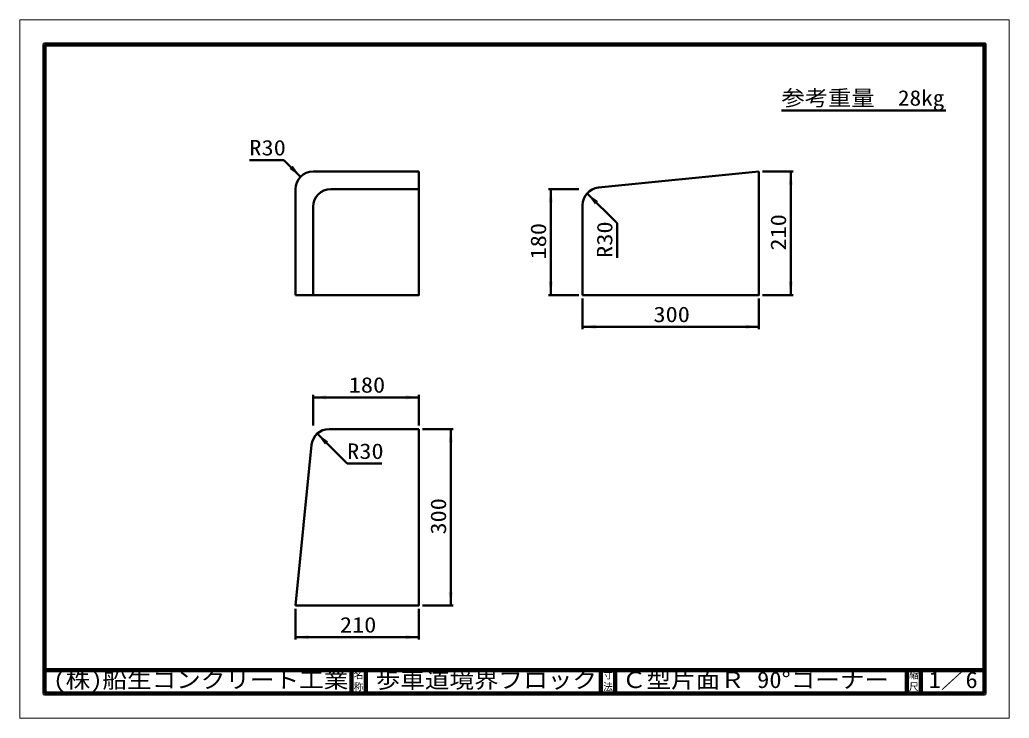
# Model space of a CAD drawing. Units: millimetres, scale not verified, with parts at other scales. Extents: x -2102 to 2102, y -1485 to 1485.
import ezdxf
from ezdxf.enums import TextEntityAlignment as Align

# ---------------------------------------------------------------- set-up
doc = ezdxf.new("R2010")
doc.units = ezdxf.units.MM
doc.header["$LTSCALE"] = 5
doc.layers.add('0-0_V-nasSTD', color=7, linetype='Continuous', lineweight=50)
doc.layers.add('0-1_0', color=7, linetype='Continuous', lineweight=50)
doc.styles.add('ＭＳ ゴシック', font='')
doc.styles.get('ＭＳ ゴシック').set_extended_font_data('MS Gothic')

msp = doc.modelspace()

# ---------------------------------------------------------------- linework, layer by layer
at = {"layer": '0-0_V-nasSTD', "lineweight": 100}
for p, q in [((-1997.5, 1380), (-1997.5, -1380)), ((-692.5, -1280), (-692.5, -1380)), ((-632.5, -1280), (-632.5, -1380)), ((367.5, -1280), (367.5, -1380)), ((427.5, -1280), (427.5, -1380)), ((1667.5, -1280), (1667.5, -1380)), ((1727.5, -1280), (1727.5, -1380)), ((-1997.5, -1380), (1997.5, -1380))]:
    msp.add_line(p, q, dxfattribs=at)
at = {"layer": '0-0_V-nasSTD'}
for p, q in [((-1126.711, 888.211), (-979.711, 888.211)), ((-979.711, 888.211), (-909, 817.5)), ((-855.967, 839.467), (-405.967, 839.467)), ((356.57, 771.221), (1039.033, 839.467)), ((1184.033, 839.467), (1054.033, 839.467)), ((1174.033, 314.467), (1174.033, 839.467)), ((-930.967, 314.467), (-930.967, 764.467)), ((-405.967, 764.467), (-780.967, 764.467)), ((144.033, 764.467), (274.033, 764.467)), ((154.033, 314.467), (154.033, 764.467)), ((435.703, 619.639), (308.424, 746.918)), ((-855.967, 689.467), (-855.967, 314.467)), ((289.033, 696.593), (289.033, 314.467)), ((435.703, 472.639), (435.703, 619.639)), ((144.033, 314.467), (274.033, 314.467)), ((289.033, 169.467), (289.033, 299.467)), ((1039.033, 169.467), (1039.033, 299.467)), ((1184.033, 314.467), (1054.033, 314.467)), ((1039.033, 179.467), (289.033, 179.467)), ((-855.967, -110.533), (-855.967, -240.533)), ((-405.967, -120.533), (-855.967, -120.533)), ((-405.967, -110.533), (-405.967, -240.533)), ((-711.139, -402.203), (-838.418, -274.924)), ((-788.093, -255.533), (-405.967, -255.533)), ((-260.967, -255.533), (-390.967, -255.533)), ((-270.967, -1005.533), (-270.967, -255.533)), ((-862.721, -323.07), (-930.967, -1005.533)), ((-564.139, -402.203), (-711.139, -402.203)), ((-260.967, -1005.533), (-390.967, -1005.533)), ((-930.967, -1150.533), (-930.967, -1020.533)), ((-405.967, -1150.533), (-405.967, -1020.533)), ((-405.967, -1140.533), (-930.967, -1140.533))]:
    msp.add_line(p, q, dxfattribs=at)
at = {"layer": '0-0_V-nasSTD', "lineweight": 18}
for points in [[(-2102.5, -1485), (-2102.5, 1485), (2102.5, 1485), (2102.5, -1485)], [(-2002.5, -1385), (-2002.5, 1385), (2002.5, 1385), (2002.5, -1385)]]:
    msp.add_lwpolyline(points, close=True, dxfattribs=at)
at = {"layer": '0-0_V-nasSTD', "lineweight": 100}
msp.add_lwpolyline([(1997.5, -1380), (1997.5, 1380), (-1997.5, 1380)], dxfattribs=at)
at = {"layer": '0-0_V-nasSTD'}
for points in [[(-930.967, 314.467), (-405.967, 314.467), (-405.967, 839.467)], [(289.033, 314.467), (1039.033, 314.467), (1039.033, 839.467)], [(-405.967, -255.533), (-405.967, -1005.533), (-930.967, -1005.533)]]:
    msp.add_lwpolyline(points, dxfattribs=at)
for centre, start, end in [((-855.967, 764.467), 90, 180), ((-780.967, 689.467), 90, 180), ((364.033, 696.593), 95.71059, 180), ((-788.093, -330.533), 90, 174.28941)]:
    msp.add_arc(centre, 75, start, end, dxfattribs=at)
for points in [[(-955.404, 850.646), (-942.146, 863.904), (-909, 817.5)], [(1164.658, 783.217), (1174.033, 839.467), (1183.408, 783.217)], [(144.658, 708.217), (154.033, 764.467), (163.408, 708.217)], [(308.424, 746.918), (341.57, 700.514), (354.828, 713.773)], [(144.658, 370.717), (154.033, 314.467), (163.408, 370.717)], [(1164.658, 370.717), (1174.033, 314.467), (1183.408, 370.717)], [(289.033, 179.467), (345.283, 170.092), (345.283, 188.842)], [(982.783, 170.092), (982.783, 188.842), (1039.033, 179.467)], [(-855.967, -120.533), (-799.717, -129.908), (-799.717, -111.158)], [(-462.217, -129.908), (-462.217, -111.158), (-405.967, -120.533)], [(-838.418, -274.924), (-805.273, -321.328), (-792.014, -308.07)], [(-280.342, -311.783), (-270.967, -255.533), (-261.592, -311.783)], [(-280.342, -949.283), (-270.967, -1005.533), (-261.592, -949.283)], [(-930.967, -1140.533), (-874.717, -1149.908), (-874.717, -1131.158)], [(-462.217, -1149.908), (-462.217, -1131.158), (-405.967, -1140.533)]]:
    msp.add_solid(points, dxfattribs=at)
at = {"layer": '0-1_0'}
msp.add_line((1832.5, 1099.806), (1134.5, 1099.806), dxfattribs=at)
at = {"layer": '0-1_0', "lineweight": 100}
msp.add_line((-1997.5, -1280), (1997.5, -1280), dxfattribs=at)

# ---------------------------------------------------------------- texts
at = {"layer": '0-0_V-nasSTD', "style": 'ＭＳ ゴシック'}
for s, height, width, p in [('参考重量\u300028kg', 65.98, 1.1, (1134.5, 1099.806)), ('R30', 65.98, 1.15, (-1126.711, 888.211)), ('300', 65.98, 1.15, (590.533, 179.467)), ('180', 65.98, 1.15, (-704.467, -120.533)), ('R30', 65.98, 1.15, (-711.139, -402.203)), ('210', 65.98, 1.15, (-741.967, -1140.533)), ('(株)船生コンクリート工業', 69.65, 1.1, (-1960, -1377.5)), ('歩車道境界ブロック', 69.65, 1.1, (-590, -1377.5)), ('Ｃ型片面Ｒ 90°コーナー', 69.65, 1.1, (456.25, -1377.5)), ('1／6', 69.65, 1.1, (1760, -1377.418))]:
    msp.add_text(s, height=height, dxfattribs=dict(at, width=width)).set_placement(p, align=Align.BOTTOM_LEFT)
at = {"layer": '0-0_V-nasSTD', "style": 'ＭＳ ゴシック', "width": 1.15}
for s, p in [('210', (1174.033, 503.467)), ('180', (154.033, 465.967)), ('R30', (435.703, 472.639)), ('300', (-270.967, -704.033))]:
    msp.add_text(s, height=65.98, rotation=90, dxfattribs=at).set_placement(p, align=Align.BOTTOM_LEFT)
at = {"layer": '0-0_V-nasSTD', "style": 'ＭＳ ゴシック'}
for s, p in [('名', (-683.518, -1326.001)), ('寸', (376.482, -1326.001)), ('縮', (1676.482, -1326.001)), ('称', (-683.524, -1375.99)), ('法', (376.476, -1375.99)), ('尺', (1676.476, -1375.99))]:
    msp.add_text(s, height=30.79, dxfattribs=at).set_placement(p, align=Align.BOTTOM_LEFT)

doc.saveas('drawing.dxf')
